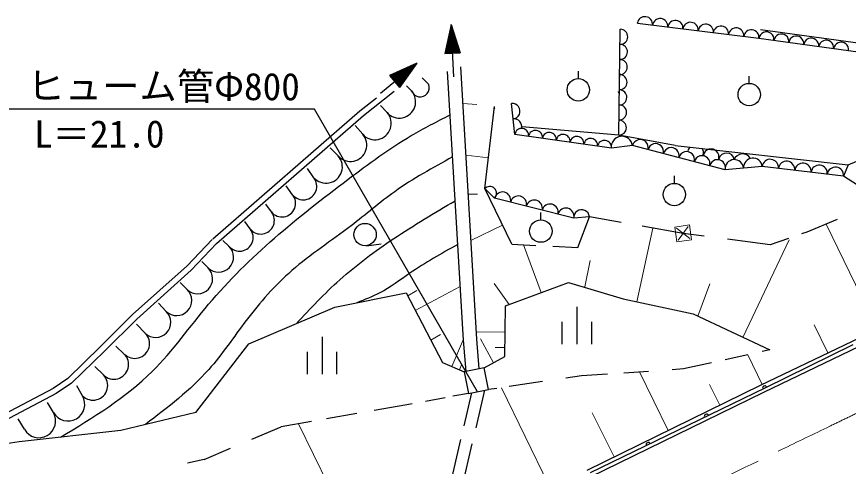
# Model space of a CAD drawing. Units: millimetres, scale not verified. Extents: x -55444348 to -54804348, y -162373295 to -162013295.
# Drawn here: x -55075882 to -55020179, y -162110136 to -162080044 of the extents above; entities that cross this region are included whole.
import ezdxf
from ezdxf.enums import TextEntityAlignment as Align

# ---------------------------------------------------------------- set-up
doc = ezdxf.new("R2010")
doc.units = ezdxf.units.MM
doc.header["$LTSCALE"] = 1000
doc.linetypes.add('CHAIN', pattern=[18.5, 12, -1.5, 3.5, -1.5])
for name, color, linetype, lineweight in [('M-BGD', 7, 'Continuous', 25), ('M-BMK', 2, 'CHAIN', 13), ('M-BMK-ROW', 30, 'Continuous', 13), ('M-STR-STR3', 7, 'Continuous', 25)]:
    doc.layers.add(name, color=color, linetype=linetype, lineweight=lineweight)
doc.styles.add('ＭＳ ゴシック', font='')
doc.styles.get('ＭＳ ゴシック').set_extended_font_data('MS Gothic')

msp = doc.modelspace()

# ---------------------------------------------------------------- linework, layer by layer
at = {"layer": 'M-BGD'}
for p, q in [((-55046777, -162080567), (-55047201, -162082521)), ((-55046799, -162080668), (-55046746, -162080665)), ((-55046788, -162080617), (-55046761, -162080616)), ((-55046777, -162080567), (-55046167, -162082471)), ((-55046607, -162084074), (-55046777, -162080567)), ((-55026170, -162081500), (-55034311, -162080494)), ((-55046920, -162081224), (-55046572, -162081207)), ((-55046909, -162081174), (-55046588, -162081158)), ((-55046898, -162081123), (-55046603, -162081109)), ((-55046887, -162081072), (-55046619, -162081059)), ((-55046876, -162081022), (-55046635, -162081010)), ((-55046865, -162080971), (-55046651, -162080961)), ((-55046854, -162080921), (-55046667, -162080912)), ((-55046843, -162080870), (-55046682, -162080862)), ((-55046832, -162080819), (-55046698, -162080813)), ((-55046821, -162080769), (-55046714, -162080764)), ((-55046810, -162080718), (-55046730, -162080714)), ((-55035561, -162087977), (-55035454, -162080884)), ((-55026069, -162080894), (-55014072, -162082533)), ((-55047051, -162081831), (-55046382, -162081799)), ((-55047040, -162081781), (-55046398, -162081750)), ((-55047029, -162081730), (-55046414, -162081700)), ((-55047018, -162081680), (-55046430, -162081651)), ((-55047007, -162081629), (-55046445, -162081602)), ((-55046996, -162081578), (-55046461, -162081552)), ((-55046985, -162081528), (-55046477, -162081503)), ((-55046975, -162081477), (-55046493, -162081454)), ((-55046964, -162081427), (-55046509, -162081404)), ((-55046953, -162081376), (-55046524, -162081355)), ((-55046942, -162081325), (-55046540, -162081306)), ((-55046931, -162081275), (-55046556, -162081257)), ((-55014157, -162083163), (-55026170, -162081500)), ((-55047172, -162082388), (-55046208, -162082341)), ((-55047161, -162082337), (-55046224, -162082292)), ((-55047150, -162082287), (-55046240, -162082242)), ((-55047139, -162082236), (-55046256, -162082193)), ((-55047128, -162082185), (-55046272, -162082144)), ((-55047117, -162082135), (-55046287, -162082095)), ((-55047106, -162082084), (-55046303, -162082045)), ((-55047095, -162082034), (-55046319, -162081996)), ((-55047084, -162081983), (-55046335, -162081947)), ((-55047073, -162081932), (-55046351, -162081897)), ((-55047062, -162081882), (-55046366, -162081848)), ((-55047201, -162082521), (-55046167, -162082471)), ((-55047194, -162082489), (-55046177, -162082440)), ((-55047183, -162082438), (-55046192, -162082390)), ((-55051513, -162085172), (-55049086, -162083146)), ((-55049086, -162083146), (-55050901, -162083986)), ((-55049086, -162083146), (-55050237, -162084781)), ((-55049791, -162083472), (-55049533, -162083781)), ((-55049744, -162083450), (-55049503, -162083738)), ((-55049697, -162083429), (-55049473, -162083696)), ((-55049650, -162083407), (-55049444, -162083654)), ((-55049603, -162083385), (-55049414, -162083611)), ((-55049556, -162083363), (-55049384, -162083569)), ((-55049509, -162083342), (-55049354, -162083527)), ((-55049462, -162083320), (-55049324, -162083484)), ((-55049415, -162083298), (-55049295, -162083442)), ((-55049368, -162083276), (-55049265, -162083400)), ((-55049321, -162083255), (-55049235, -162083357)), ((-55049274, -162083233), (-55049205, -162083315)), ((-55049227, -162083211), (-55049175, -162083273)), ((-55049180, -162083189), (-55049146, -162083230)), ((-55049133, -162083167), (-55049116, -162083188)), ((-55045059, -162101627), (-55046143, -162083392)), ((-55050901, -162083986), (-55050237, -162084781)), ((-55050871, -162083973), (-55050218, -162084754)), ((-55050824, -162083951), (-55050188, -162084712)), ((-55050777, -162083929), (-55050159, -162084670)), ((-55050730, -162083907), (-55050129, -162084627)), ((-55050683, -162083886), (-55050099, -162084585)), ((-55050636, -162083864), (-55050069, -162084543)), ((-55050589, -162083842), (-55050039, -162084500)), ((-55050542, -162083820), (-55050010, -162084458)), ((-55050495, -162083798), (-55049980, -162084416)), ((-55050448, -162083777), (-55049950, -162084373)), ((-55050401, -162083755), (-55049920, -162084331)), ((-55050354, -162083733), (-55049890, -162084289)), ((-55050307, -162083711), (-55049861, -162084246)), ((-55050260, -162083690), (-55049831, -162084204)), ((-55050213, -162083668), (-55049801, -162084162)), ((-55050166, -162083646), (-55049771, -162084119)), ((-55050119, -162083624), (-55049741, -162084077)), ((-55050072, -162083603), (-55049712, -162084035)), ((-55050025, -162083581), (-55049682, -162083992)), ((-55049978, -162083559), (-55049652, -162083950)), ((-55049931, -162083537), (-55049622, -162083908)), ((-55049884, -162083516), (-55049593, -162083865)), ((-55049837, -162083494), (-55049563, -162083823)), ((-55045957, -162101691), (-55047025, -162083717)), ((-55038261, -162084195), (-55038261, -162083695)), ((-55035487, -162083839), (-55035519, -162084175)), ((-55026813, -162084516), (-55026813, -162084016)), ((-55048280, -162084576), (-55048724, -162084135)), ((-55052643, -162086664), (-55050597, -162085034)), ((-55049434, -162085010), (-55049768, -162084664)), ((-55035601, -162085044), (-55035571, -162085159)), ((-55052899, -162086357), (-55051791, -162085474)), ((-55051070, -162086462), (-55051523, -162086001)), ((-55044531, -162091554), (-55043867, -162086046)), ((-55043926, -162086130), (-55043880, -162086202)), ((-55042518, -162087921), (-55042747, -162085857)), ((-55062751, -162094921), (-55052899, -162086357)), ((-55062489, -162095223), (-55052643, -162086664)), ((-55052707, -162087915), (-55053208, -162087338)), ((-55036053, -162088855), (-55042518, -162087921)), ((-55035561, -162087977), (-55042057, -162087411)), ((-55031768, -162088661), (-55035561, -162087977)), ((-55054343, -162089367), (-55054893, -162088828)), ((-55034638, -162088674), (-55036053, -162088855)), ((-55028429, -162090284), (-55034638, -162088674)), ((-55031768, -162088661), (-55020194, -162089959)), ((-55020194, -162089959), (-55018488, -162089224)), ((-55025957, -162090073), (-55028429, -162090284)), ((-55020499, -162090727), (-55025957, -162090073)), ((-55020194, -162089959), (-55020499, -162090727)), ((-55055979, -162090820), (-55056397, -162090206)), ((-55031829, -162091205), (-55031829, -162090705)), ((-55018869, -162091781), (-55020499, -162090727)), ((-55057399, -162091964), (-55057831, -162091362)), ((-55042721, -162095278), (-55044531, -162091554)), ((-55043867, -162092188), (-55044531, -162091554)), ((-55038569, -162093532), (-55043867, -162092188)), ((-55058820, -162093108), (-55059182, -162092601)), ((-55040769, -162093649), (-55040769, -162093149)), ((-55037520, -162093438), (-55038569, -162093532)), ((-55038297, -162095481), (-55037520, -162093438)), ((-55035393, -162093814), (-55037520, -162093438)), ((-55060241, -162094253), (-55060602, -162093757)), ((-55020935, -162093622), (-55022957, -162094460)), ((-55031244, -162094547), (-55033981, -162094063)), ((-55029847, -162094732), (-55031244, -162094547)), ((-55022957, -162094460), (-55023317, -162094585)), ((-55062778, -162094947), (-55064468, -162096721)), ((-55061662, -162095397), (-55062075, -162095019)), ((-55025425, -162095317), (-55028279, -162094940)), ((-55024179, -162094884), (-55025425, -162095317)), ((-55062489, -162095223), (-55064189, -162097008)), ((-55052449, -162095372), (-55051458, -162095240)), ((-55042721, -162095278), (-55041115, -162095352)), ((-55039967, -162095404), (-55038297, -162095481)), ((-55064468, -162096721), (-55068113, -162099986)), ((-55063064, -162096853), (-55063481, -162096424)), ((-55064189, -162097008), (-55067839, -162100277)), ((-55064467, -162098310), (-55064939, -162097830)), ((-55043146, -162099403), (-55038919, -162097837)), ((-55038919, -162097837), (-55035257, -162098924)), ((-55054564, -162099486), (-55049803, -162098526)), ((-55049803, -162098526), (-55047361, -162103191)), ((-55035257, -162098924), (-55030564, -162099939)), ((-55065869, -162099766), (-55066371, -162099208)), ((-55060324, -162101945), (-55054564, -162099486)), ((-55043190, -162102782), (-55043146, -162099403)), ((-55038361, -162099469), (-55038361, -162101969)), ((-55026054, -162104712), (-55015369, -162099573)), ((-55068113, -162099986), (-55070278, -162102142)), ((-55030564, -162099939), (-55025442, -162102350)), ((-55025836, -162105162), (-55015152, -162100023)), ((-55067839, -162100277), (-55069997, -162102427)), ((-55067272, -162101223), (-55067857, -162100627)), ((-55039361, -162100469), (-55039361, -162101969)), ((-55037361, -162101969), (-55037361, -162100469)), ((-55055430, -162101463), (-55055430, -162103963)), ((-55045785, -162103780), (-55045957, -162101691)), ((-55044896, -162103607), (-55045059, -162101627)), ((-55070278, -162102142), (-55072458, -162104264)), ((-55068671, -162102620), (-55069235, -162102085)), ((-55063878, -162106524), (-55060324, -162101945)), ((-55025442, -162102350), (-55025941, -162102460)), ((-55019877, -162102001), (-55025775, -162104901)), ((-55069997, -162102427), (-55072206, -162104577)), ((-55056430, -162102463), (-55056430, -162103963)), ((-55054430, -162103963), (-55054430, -162102463)), ((-55044571, -162103544), (-55043190, -162102782)), ((-55026913, -162102673), (-55028431, -162103006)), ((-55070070, -162104018), (-55070654, -162103450)), ((-55047361, -162103191), (-55045906, -162103803)), ((-55029348, -162103208), (-55031218, -162103618)), ((-55044571, -162103544), (-55045906, -162103803)), ((-55045906, -162103803), (-55045624, -162105257)), ((-55044289, -162104998), (-55044571, -162103544)), ((-55038049, -162104086), (-55039102, -162104240)), ((-55036321, -162103968), (-55038049, -162104086)), ((-55033566, -162103779), (-55035215, -162103892)), ((-55031218, -162103618), (-55031972, -162103669)), ((-55072458, -162104264), (-55073445, -162104917)), ((-55072206, -162104577), (-55073241, -162105261)), ((-55040656, -162104467), (-55042889, -162104793)), ((-55073445, -162104917), (-55082575, -162109727)), ((-55071468, -162105416), (-55071855, -162104746)), ((-55045624, -162105257), (-55044289, -162104998)), ((-55044553, -162105049), (-55045139, -162107552)), ((-55043731, -162104916), (-55044289, -162104998)), ((-55037663, -162110382), (-55026054, -162104712)), ((-55025775, -162104901), (-55037477, -162110581)), ((-55037443, -162110832), (-55025836, -162105162)), ((-55073241, -162105261), (-55082410, -162110092)), ((-55047179, -162105544), (-55048499, -162105788)), ((-55045624, -162105257), (-55046664, -162105449)), ((-55045414, -162105216), (-55045929, -162107418)), ((-55073416, -162106537), (-55073809, -162105858)), ((-55049757, -162106020), (-55051942, -162106403)), ((-55049398, -162105954), (-55049757, -162106020)), ((-55063878, -162106524), (-55068910, -162107735)), ((-55053108, -162106608), (-55055139, -162106964)), ((-55075365, -162107658), (-55075771, -162106954)), ((-55056133, -162107138), (-55058174, -162107496)), ((-55068910, -162107735), (-55075718, -162108501)), ((-55060130, -162108326), (-55058174, -162107496)), ((-55075718, -162108501), (-55080776, -162109276)), ((-55046145, -162108344), (-55046958, -162111817)), ((-55063323, -162109683), (-55061550, -162108930)), ((-55045391, -162108633), (-55046165, -162111939)), ((-55063323, -162109683), (-55064436, -162109926))]:
    msp.add_line(p, q, dxfattribs=at)
at = {"layer": 'M-BGD', "lineweight": 13}
for p, q in [((-55045997, -162085851), (-55045062, -162085929)), ((-55045790, -162089324), (-55044284, -162089500)), ((-55045637, -162091912), (-55045026, -162091912)), ((-55045452, -162095028), (-55043346, -162093993)), ((-55021662, -162093923), (-55018264, -162100965)), ((-55033269, -162094189), (-55034338, -162099123)), ((-55024146, -162094975), (-55027239, -162101504)), ((-55041939, -162095314), (-55040743, -162098513)), ((-55037831, -162098116), (-55037464, -162096354)), ((-55042905, -162099314), (-55043897, -162097894)), ((-55030255, -162100085), (-55029462, -162097932)), ((-55049692, -162098737), (-55049085, -162098368)), ((-55046170, -162098105), (-55049190, -162099697)), ((-55021562, -162102551), (-55022459, -162100660)), ((-55045089, -162101132), (-55043168, -162101150)), ((-55048140, -162101703), (-55047485, -162101303)), ((-55045961, -162101622), (-55046738, -162103453)), ((-55044821, -162101603), (-55043949, -162103201)), ((-55043182, -162102193), (-55043841, -162102193)), ((-55026912, -162102673), (-55025955, -162104664)), ((-55046212, -162103675), (-55046078, -162103347)), ((-55034159, -162103819), (-55032250, -162107738)), ((-55043417, -162104877), (-55040138, -162111589)), ((-55028796, -162106051), (-55029489, -162104666)), ((-55035858, -162109501), (-55037335, -162106547)), ((-55057002, -162107290), (-55052062, -162117398))]:
    msp.add_line(p, q, dxfattribs=at)
at = {"layer": 'M-BGD'}
for centre in [(-55038265, -162084941), (-55026818, -162085262), (-55031834, -162091951), (-55052548, -162094629), (-55040774, -162094395)]:
    msp.add_circle(centre, 750, dxfattribs=at)
for centre, radius, start, end in [((-55033803, -162080557), 513, 352.9588, 172.9588), ((-55032785, -162080683), 513, 352.9588, 172.9588), ((-55031767, -162080808), 513, 352.9588, 172.9588), ((-55030749, -162080934), 513, 352.9588, 172.9588), ((-55029732, -162081060), 513, 352.9588, 172.9588), ((-55028714, -162081186), 513, 352.9588, 172.9588), ((-55035462, -162081391), 507, 269.1375, 89.1375), ((-55027696, -162081311), 513, 352.9588, 172.9588), ((-55026679, -162081437), 513, 352.9588, 172.9588), ((-55025669, -162081569), 505, 352.1151, 172.1151), ((-55024668, -162081708), 505, 352.1151, 172.1151), ((-55023667, -162081846), 505, 352.1151, 172.1151), ((-55022666, -162081985), 505, 352.1151, 172.1151), ((-55021665, -162082124), 505, 352.1151, 172.1151), ((-55020664, -162082262), 505, 352.1151, 172.1151), ((-55035477, -162082404), 507, 269.1375, 89.1375), ((-55035492, -162083417), 507, 269.1375, 89.1375), ((-55035507, -162084431), 507, 269.1375, 89.1375), ((-55048857, -162084793), 616, 200.5681, 20.5681), ((-55050252, -162085736), 1094, 221.5991, 41.5991), ((-55035523, -162085444), 507, 269.1375, 89.1375), ((-55042690, -162086373), 519, 276.3225, 96.3225), ((-55035538, -162086457), 507, 269.1375, 89.1375), ((-55051888, -162087188), 1094, 221.5991, 41.5991), ((-55042576, -162087405), 519, 347.0628, 96.3225), ((-55035553, -162087471), 507, 269.1375, 89.1375), ((-55053525, -162088641), 1094, 221.5991, 41.5991), ((-55042057, -162087987), 467, 351.7734, 171.7734), ((-55041133, -162088121), 467, 351.7734, 171.7734), ((-55040209, -162088254), 467, 351.7734, 171.7734), ((-55039286, -162088388), 467, 351.7734, 171.7734), ((-55038362, -162088522), 467, 351.7734, 171.7734), ((-55037438, -162088655), 467, 351.7734, 171.7734), ((-55036514, -162088789), 467, 351.7734, 171.7734), ((-55035345, -162088764), 713, 7.3227, 187.3227), ((-55034120, -162088808), 534, 345.457, 165.4571), ((-55033086, -162089076), 534, 345.457, 165.4571), ((-55032051, -162089345), 534, 345.457, 165.4571), ((-55030413, -162089168), 534, 135.2209, 165.4571), ((-55030413, -162089168), 534, 345.457, 34.9577), ((-55029378, -162089436), 534, 345.457, 165.4571), ((-55055161, -162090093), 1094, 221.5991, 41.5991), ((-55031016, -162089613), 534, 345.457, 165.4571), ((-55029981, -162089882), 534, 345.457, 165.4571), ((-55028344, -162089704), 534, 10.0408, 165.4571), ((-55027260, -162089850), 620, 31.5825, 157.9887), ((-55026575, -162090126), 620, 4.8798, 184.8798), ((-55025412, -162090139), 550, 353.1693, 173.1693), ((-55028947, -162090150), 534, 345.457, 165.4571), ((-55027811, -162090231), 620, 4.8798, 184.8798), ((-55024320, -162090269), 550, 353.1693, 173.1693), ((-55023228, -162090400), 550, 353.1693, 173.1693), ((-55022136, -162090531), 550, 353.1693, 173.1693), ((-55021045, -162090662), 550, 353.1693, 173.1693), ((-55056689, -162091392), 912, 218.8483, 38.8483), ((-55044199, -162091871), 459, 316.3223, 136.3223), ((-55043338, -162092322), 547, 345.7597, 165.7597), ((-55058110, -162092536), 912, 218.8483, 38.8483), ((-55042278, -162092591), 547, 345.7597, 165.7597), ((-55041218, -162092860), 547, 345.7597, 165.7597), ((-55040158, -162093129), 547, 345.7597, 165.7597), ((-55039099, -162093398), 547, 345.7597, 165.7597), ((-55059531, -162093681), 912, 218.8483, 38.8483), ((-55038044, -162093485), 526, 5.1528, 185.1528), ((-55060951, -162094825), 912, 218.8483, 38.8483), ((-55062363, -162096125), 1011, 226.08, 46.08), ((-55063766, -162097582), 1011, 226.08, 46.08), ((-55065168, -162099038), 1011, 226.08, 46.08), ((-55066571, -162100495), 1011, 226.08, 46.08), ((-55067971, -162101922), 989, 224.9788, 44.9789), ((-55069370, -162103319), 989, 224.9788, 44.9789), ((-55070769, -162104717), 989, 224.9788, 44.9789), ((-55025775, -162104901), 150, 26.1789, 205.8938), ((-55072442, -162105976), 1124, 209.9216, 29.9216), ((-55074390, -162107098), 1124, 209.9216, 29.9216), ((-55029676, -162106794), 150, 25.8938, 205.8938), ((-55033576, -162108688), 150, 25.8938, 205.8938)]:
    msp.add_arc(centre, radius, start, end, dxfattribs=at)
for points, knots in [([(-55072941, -162108188), (-55070755, -162106863), (-55068570, -162105538), (-55066792, -162103777), (-55065417, -162102414), (-55064287, -162100791), (-55063026, -162099293), (-55060333, -162096091), (-55057047, -162093463), (-55053705, -162090941), (-55052324, -162089899), (-55050933, -162088875), (-55049449, -162088004), (-55048604, -162087509), (-55047728, -162087064), (-55046853, -162086618)], [0, 0, 0, 0, 1, 1, 1, 2, 2, 2, 3, 3, 3, 4, 4, 4, 5, 5, 5, 5]), ([(-55046686, -162089433), (-55048012, -162090158), (-55049339, -162090883), (-55050562, -162091756), (-55051566, -162092472), (-55052500, -162093287), (-55053483, -162094041), (-55054799, -162095050), (-55056201, -162095949), (-55057447, -162097034), (-55058585, -162098025), (-55059591, -162099170), (-55060511, -162100381), (-55061346, -162101480), (-55062109, -162102633), (-55063015, -162103654), (-55064252, -162105045), (-55065755, -162106191), (-55067259, -162107337)], [0, 0, 0, 0, 1, 1, 1, 2, 2, 2, 3, 3, 3, 4, 4, 4, 5, 5, 5, 6, 6, 6, 6]), ([(-55057164, -162100596), (-55056215, -162099585), (-55055266, -162098573), (-55054236, -162097650), (-55053108, -162096639), (-55051882, -162095734), (-55050619, -162094893), (-55049279, -162094001), (-55047895, -162093181), (-55046512, -162092361)], [0, 0, 0, 0, 1, 1, 1, 2, 2, 2, 3, 3, 3, 3]), ([(-55046338, -162095283), (-55047427, -162095897), (-55048515, -162096511), (-55049551, -162097217), (-55050214, -162097668), (-55050854, -162098156), (-55051558, -162098527), (-55052050, -162098786), (-55052573, -162098988), (-55053096, -162099190)], [0, 0, 0, 0, 1, 1, 1, 2, 2, 2, 3, 3, 3, 3])]:
    msp.add_open_spline(points, degree=3, knots=knots, dxfattribs=at)
at = {"layer": 'M-BMK'}
msp.add_open_spline([(-55014060, -162103927), (-55014536, -162104151), (-55015011, -162104376), (-55015486, -162104601), (-55015973, -162104832), (-55016459, -162105065), (-55016945, -162105297), (-55017431, -162105530), (-55017918, -162105762), (-55018403, -162105996), (-55018739, -162106157), (-55019075, -162106319), (-55019411, -162106480), (-55019746, -162106642), (-55020082, -162106804), (-55020418, -162106966), (-55020753, -162107128), (-55021089, -162107290), (-55021424, -162107452), (-55023581, -162108495), (-55025735, -162109543), (-55027889, -162110592), (-55035571, -162114333), (-55043250, -162118081), (-55050915, -162121857), (-55053908, -162123331), (-55056899, -162124810), (-55059900, -162126269), (-55064089, -162128306), (-55068298, -162130305), (-55072563, -162132176), (-55074652, -162133092), (-55076755, -162133978), (-55078855, -162134870), (-55080162, -162135426), (-55081469, -162135984), (-55082788, -162136511), (-55085109, -162137440), (-55087467, -162138274), (-55089824, -162139112), (-55091588, -162139739), (-55093351, -162140369), (-55095124, -162140968), (-55095419, -162141068), (-55095715, -162141167), (-55096011, -162141265), (-55096307, -162141363), (-55096604, -162141460), (-55096901, -162141556), (-55097197, -162141652), (-55097495, -162141748), (-55097792, -162141841), (-55098433, -162142041), (-55099076, -162142232), (-55099720, -162142420), (-55100364, -162142607), (-55101010, -162142791), (-55101657, -162142968), (-55102285, -162143139), (-55102915, -162143304), (-55103545, -162143468)], degree=3, knots=[0, 0, 0, 0, 1, 1, 1, 2, 2, 2, 3, 3, 3, 4, 4, 4, 5, 5, 5, 6, 6, 6, 7, 7, 7, 8, 8, 8, 9, 9, 9, 10, 10, 10, 11, 11, 11, 12, 12, 12, 13, 13, 13, 14, 14, 14, 15, 15, 15, 16, 16, 16, 17, 17, 17, 18, 18, 18, 19, 19, 19, 20, 20, 20, 20], dxfattribs=at)
at = {"layer": 'M-BMK-ROW'}
for p, q in [((-55030821, -162093980), (-55031810, -162094125)), ((-55030677, -162094970), (-55030821, -162093980)), ((-55031810, -162094125), (-55031666, -162095114)), ((-55031697, -162094209), (-55030790, -162094885)), ((-55030905, -162094094), (-55031582, -162095001)), ((-55031666, -162095114), (-55030677, -162094970))]:
    msp.add_line(p, q, dxfattribs=at)
at = {"layer": 'M-STR-STR3'}
for p, q in [((-55055941, -162086235), (-55076549, -162086235)), ((-55045026, -162105141), (-55055941, -162086235))]:
    msp.add_line(p, q, dxfattribs=at)

# ---------------------------------------------------------------- texts
at = {"layer": 'M-STR-STR3', "style": 'ＭＳ ゴシック'}
for s, rotation, p in [('ヒューム管Φ800', 359.823, (-55075158, -162084670)), ('L＝21.0', 0.079, (-55074714, -162087897))]:
    msp.add_text(s, height=1833, rotation=rotation, dxfattribs=at).set_placement(p, align=Align.MIDDLE_LEFT)

doc.saveas('drawing.dxf')
